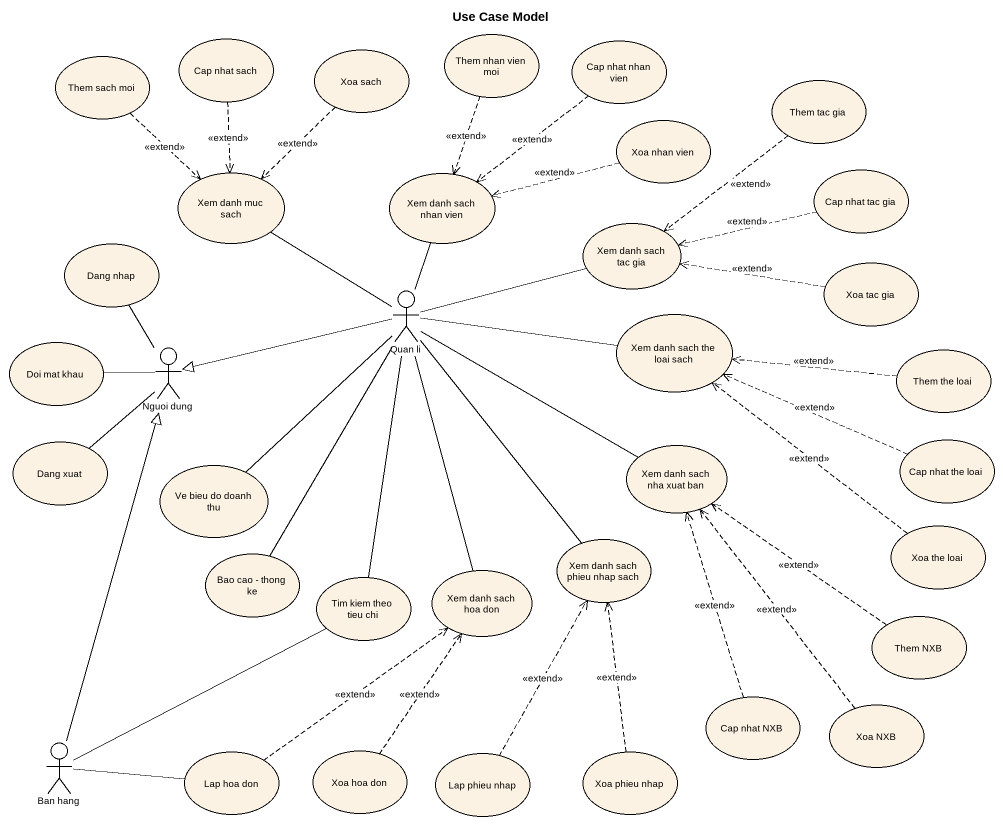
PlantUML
@startuml
title Use Case Model
usecase "Cap nhat sach" as Cap_nhat_sach
usecase "Them nhan vien moi" as Them_nhan_vien_moi
usecase "Cap nhat nhan vien" as Cap_nhat_nhan_vien
usecase "Them sach moi" as Them_sach_moi
usecase "Xoa sach" as Xoa_sach
usecase "Them tac gia" as Them_tac_gia
usecase "Xoa nhan vien" as Xoa_nhan_vien
usecase "Xem danh muc sach" as Xem_danh_muc_sach
usecase "Xem danh sach nhan vien" as Xem_danh_sach_nhan_vien
usecase "Cap nhat tac gia" as Cap_nhat_tac_gia
usecase "Dang nhap" as Dang_nhap
usecase "Xem danh sach tac gia" as Xem_danh_sach_tac_gia
usecase "Xoa tac gia" as Xoa_tac_gia
actor "Quan li" as Quan_li
usecase "Xem danh sach the loai sach" as Xem_danh_sach_the_loai_sach
usecase "Doi mat khau" as Doi_mat_khau
actor "Nguoi dung" as Nguoi_dung
usecase "Them the loai" as Them_the_loai
usecase "Dang xuat" as Dang_xuat
usecase "Xem danh sach nha xuat ban" as Xem_danh_sach_nha_xuat_ban
usecase "Cap nhat the loai" as Cap_nhat_the_loai
usecase "Ve bieu do doanh thu" as Ve_bieu_do_doanh_thu
usecase "Xoa the loai" as Xoa_the_loai
usecase "Bao cao - thong ke" as Bao_cao_thong_ke
usecase "Xem danh sach hoa don" as Xem_danh_sach_hoa_don
usecase "Xem danh sach phieu nhap sach" as Xem_danh_sach_phieu_nhap
usecase "Tim kiem theo tieu chi" as Tim_kiem_theo_tieu_chi
usecase "Them NXB" as Them_NXB
usecase "Cap nhat NXB" as Cap_nhat_NXB
usecase "Xoa NXB" as Xoa_NXB
actor "Ban hang" as Ban_hang
usecase "Lap hoa don" as Lap_hoa_don
usecase "Xoa hoa don" as Xoa_hoa_don
usecase "Lap phieu nhap" as Lap_phieu_nhap
usecase "Xoa phieu nhap" as Xoa_phieu_nhap
Cap_nhat_sach ..> Xem_danh_muc_sach : <<extend>>
Them_nhan_vien_moi ..> Xem_danh_sach_nhan_vien : <<extend>>
Cap_nhat_nhan_vien ..> Xem_danh_sach_nhan_vien : <<extend>>
Them_sach_moi ..> Xem_danh_muc_sach : <<extend>>
Xoa_sach ..> Xem_danh_muc_sach : <<extend>>
Them_tac_gia ..> Xem_danh_sach_tac_gia : <<extend>>
Xoa_nhan_vien .left.> Xem_danh_sach_nhan_vien : <<extend>>
Cap_nhat_tac_gia .left.> Xem_danh_sach_tac_gia : <<extend>>
Xoa_tac_gia .left.> Xem_danh_sach_tac_gia : <<extend>>
Quan_li -up- Xem_danh_muc_sach
Quan_li -up- Xem_danh_sach_nhan_vien
Quan_li -right- Xem_danh_sach_tac_gia
Quan_li -right- Xem_danh_sach_the_loai_sach
Quan_li -left-|> Nguoi_dung
Quan_li -right- Xem_danh_sach_nha_xuat_ban
Quan_li -- Ve_bieu_do_doanh_thu
Quan_li -- Bao_cao_thong_ke
Quan_li -- Tim_kiem_theo_tieu_chi
Nguoi_dung -up- Dang_nhap
Nguoi_dung -left- Doi_mat_khau
Nguoi_dung -- Dang_xuat
Them_the_loai .left.> Xem_danh_sach_the_loai_sach : <<extend>>
Cap_nhat_the_loai .left.> Xem_danh_sach_the_loai_sach : <<extend>>
Xoa_the_loai .up.> Xem_danh_sach_the_loai_sach : <<extend>>
Xem_danh_sach_hoa_don -up- Quan_li
Xem_danh_sach_phieu_nhap -up- Quan_li
Them_NXB .up.> Xem_danh_sach_nha_xuat_ban : <<extend>>
Cap_nhat_NXB .up.> Xem_danh_sach_nha_xuat_ban : <<extend>>
Xoa_NXB .up.> Xem_danh_sach_nha_xuat_ban : <<extend>>
Ban_hang -up-|> Nguoi_dung
Ban_hang -right- Tim_kiem_theo_tieu_chi
Ban_hang -right- Lap_hoa_don
Lap_hoa_don .up.> Xem_danh_sach_hoa_don : <<extend>>
Xoa_hoa_don .up.> Xem_danh_sach_hoa_don : <<extend>>
Lap_phieu_nhap .up.> Xem_danh_sach_phieu_nhap : <<extend>>
Xoa_phieu_nhap .up.> Xem_danh_sach_phieu_nhap : <<extend>>
@enduml
